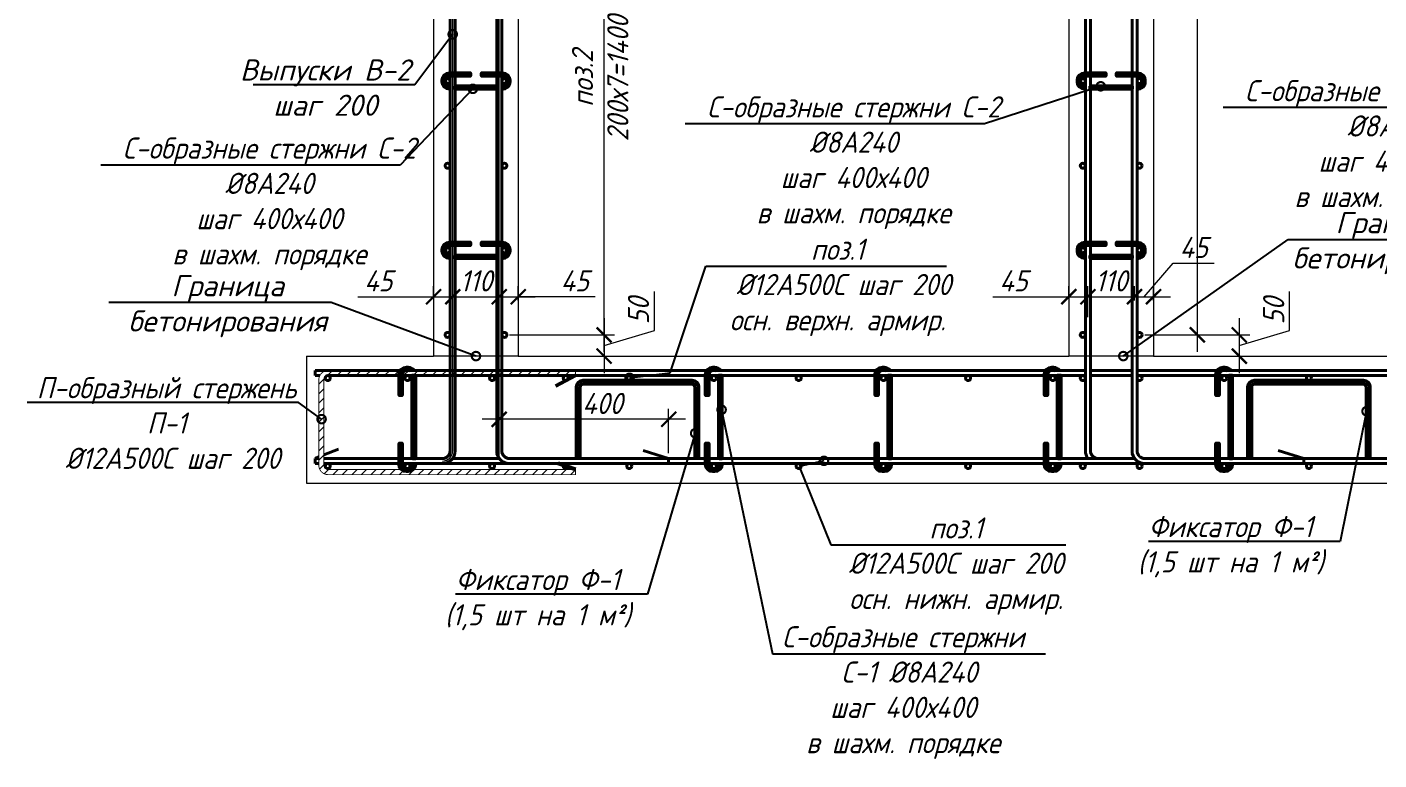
# Model space of a CAD drawing. Header units: millimetres. Extents: x 504091 to 2165846, y 135022 to 442887.
# Drawn here: x 899021 to 902213, y 244610 to 246342 of the extents above; entities that cross this region are included whole.
import ezdxf
from ezdxf import colors
from ezdxf.entities.mleader import LeaderData, LeaderLine
from ezdxf.math import Vec2, Vec3

# ---------------------------------------------------------------- set-up
doc = ezdxf.new("R2010")
doc.units = ezdxf.units.MM
doc.linetypes.add('X-OLP-WSS.OCOG$0$Zig-a-zig-ah', pattern=[0])
doc.layers.get('Defpoints').update_dxf_attribs({"color": 255})
doc.layers.add('!Defpoints', color=255, linetype='Continuous', lineweight=5, plot=False)
for name, color, linetype, lineweight in [('Арматура 12', 26, 'Continuous', 50), ('К_Арматура 8', 134, 'Continuous', 50), ('КР_Арматура 12', 174, 'Continuous', 40), ('Монолит тонкий', 204, 'Continuous', 9), ('ОПАЛУБКА', 32, 'Continuous', 30), ('Размер', 7, 'Continuous', 13), ('размеры', 7, 'Continuous', 9), ('Размеры КР', 164, 'Continuous', 9)]:
    doc.layers.add(name, color=color, linetype=linetype, lineweight=lineweight)
doc.styles.add('GOST 2.304_new', font='isocpeur.ttf', dxfattribs={"width": 0.9, "oblique": 15})
doc.dimstyles.new('SPDS 1_20', dxfattribs={"dimscale": 20, "dimtxt": 2.5, "dimasz": 1.77, "dimexe": 1.25, "dimexo": 0.625, "dimtad": 1, "dimdec": 0, "dimrnd": 0.001, "dimtxsty": 'GOST 2.304_new', "dimblk": 'ARCHTICK', "dimcen": 2.5, "dimdle": 2, "dimclrt": 256, "dimadec": 0, "dimazin": 2, "dimtfac": 0.75, "dimtdec": 0, "dimtmove": 1, "dimatfit": 3, "dimfxl": 0, "dimtolj": 1, "dimlwd": 9, "dimlwe": 9, "dimarcsym": 0})

# ---------------------------------------------------------------- blocks, each defined once
blk = doc.blocks.new('_DotSmall')
at = {"color": 0, "linetype": 'ByBlock', "lineweight": 35, "const_width": 0.5}
blk.add_lwpolyline([(-0.0625, 0, 1), (0.0625, 0, 1)], format="xyb", close=True, dxfattribs=at)
blk = doc.blocks.new('A$C433aea4c')
at = {"layer": 'К_Арматура 8', "ltscale": 40}
for p, q in [((98.2, 40.5), (356.2, 40.5)), ((98.2, 32.5), (356.2, 32.5)), ((83.2, 25.5), (83.2, -139.5)), ((91.2, 25.5), (91.2, -139.5)), ((363.2, 25.5), (363.2, -139.5)), ((371.2, 25.5), (371.2, -139.5))]:
    blk.add_line(p, q, dxfattribs=at)
blk.add_circle((87.2, -139.5), 4, dxfattribs=at)
for centre, radius, start, end in [((98.2, 25.5), 15, 90, 180), ((98.2, 25.5), 7, 90, 180), ((356.2, 25.5), 15, 0, 90), ((356.2, 25.5), 7, 0, 90), ((367.2, -139.5), 4, 180, 0)]:
    blk.add_arc(centre, radius, start, end, dxfattribs=at)
blk = doc.blocks.new('_ArchTick')
at = {"color": 0, "linetype": 'ByBlock', "const_width": 0.15}
blk.add_lwpolyline([(-0.5, -0.5), (0.5, 0.5)], dxfattribs=at)
blk = doc.blocks.new('*D1356')
at = {"layer": 'Defpoints', "color": 0, "lineweight": 20, "transparency": 16777216}
for p in [(900135.9, 245414.7), (900135.9, 245373.9), (900535.9, 245322.1)]:
    blk.add_point(p, dxfattribs=at)
at = {"layer": 'Размеры КР', "color": 0, "lineweight": 9, "transparency": 16777216}
for p, q in [((900135.9, 245386.4), (900135.9, 245439.7)), ((900535.9, 245334.6), (900535.9, 245439.7)), ((900575.9, 245414.7), (900095.9, 245414.7))]:
    blk.add_line(p, q, dxfattribs=at)
at = {"layer": 'Размеры КР', "color": 0, "lineweight": 9, "transparency": 16777216, "xscale": 35.4, "yscale": 35.4, "zscale": 35.4, "rotation": 180}
blk.add_blockref('_ArchTick', (900135.9, 245414.7), dxfattribs=at)
at = {"layer": 'Размеры КР', "color": 0, "lineweight": 9, "transparency": 16777216, "xscale": 35.4, "yscale": 35.4, "zscale": 35.4}
blk.add_blockref('_ArchTick', (900535.9, 245414.7), dxfattribs=at)
at = {"layer": 'Размеры КР', "lineweight": 20, "transparency": 16777216, "insert": (900379.4, 245452.2), "char_height": 50, "attachment_point": 5, "style": 'GOST 2.304_new'}
blk.add_mtext('\\A1;400', dxfattribs=at)
blk = doc.blocks.new('*D1373')
at = {"layer": 'Defpoints', "color": 0, "lineweight": 20, "transparency": 16777216}
for p in [(901526, 245704.4), (901480.9, 245688.5), (901526, 245643.4)]:
    blk.add_point(p, dxfattribs=at)
at = {"layer": 'Размеры КР', "color": 0, "lineweight": 9, "transparency": 16777216}
for p, q in [((901480.9, 245701), (901480.9, 245729.4)), ((901526, 245655.9), (901526, 245729.4)), ((901301.6, 245704.4), (901480.9, 245704.4)), ((901440.9, 245704.4), (901566, 245704.4))]:
    blk.add_line(p, q, dxfattribs=at)
at = {"layer": 'Размеры КР', "color": 0, "lineweight": 9, "transparency": 16777216, "xscale": 35.4, "yscale": 35.4, "zscale": 35.4, "rotation": 180}
blk.add_blockref('_ArchTick', (901480.9, 245704.4), dxfattribs=at)
at = {"layer": 'Размеры КР', "color": 0, "lineweight": 9, "transparency": 16777216, "xscale": 35.4, "yscale": 35.4, "zscale": 35.4}
blk.add_blockref('_ArchTick', (901526, 245704.4), dxfattribs=at)
at = {"layer": 'Размеры КР', "lineweight": 20, "transparency": 16777216, "insert": (901350.1, 245741.9), "char_height": 50, "attachment_point": 5, "style": 'GOST 2.304_new'}
blk.add_mtext('\\A1;45', dxfattribs=at)
blk = doc.blocks.new('*D1374')
at = {"layer": 'Defpoints', "color": 0, "lineweight": 20, "transparency": 16777216}
for p in [(901636, 245704.4), (901636, 245682.7), (901526, 245643.4)]:
    blk.add_point(p, dxfattribs=at)
at = {"layer": 'Размеры КР', "color": 0, "lineweight": 9, "transparency": 16777216}
for p, q in [((901526, 245655.9), (901526, 245729.4)), ((901636, 245695.2), (901636, 245729.4)), ((901486, 245704.4), (901676, 245704.4))]:
    blk.add_line(p, q, dxfattribs=at)
at = {"layer": 'Размеры КР', "color": 0, "lineweight": 9, "transparency": 16777216, "xscale": 35.4, "yscale": 35.4, "zscale": 35.4, "rotation": 180}
blk.add_blockref('_ArchTick', (901526, 245704.4), dxfattribs=at)
at = {"layer": 'Размеры КР', "color": 0, "lineweight": 9, "transparency": 16777216, "xscale": 35.4, "yscale": 35.4, "zscale": 35.4}
blk.add_blockref('_ArchTick', (901636, 245704.4), dxfattribs=at)
at = {"layer": 'Размеры КР', "lineweight": 20, "transparency": 16777216, "insert": (901581, 245741.9), "char_height": 50, "attachment_point": 5, "style": 'GOST 2.304_new'}
blk.add_mtext('\\A1;110', dxfattribs=at)
blk = doc.blocks.new('*D1375')
at = {"layer": 'Defpoints', "color": 0, "lineweight": 20, "transparency": 16777216}
for p in [(901680.9, 245704.4), (901636, 245682.7), (901680.9, 245682.7)]:
    blk.add_point(p, dxfattribs=at)
at = {"layer": 'Размеры КР', "color": 0, "lineweight": 9, "transparency": 16777216}
for p, q in [((901658.4, 245704.4), (901727.3, 245783.3)), ((901727.3, 245783.3), (901824.2, 245783.3)), ((901636, 245695.2), (901636, 245729.4)), ((901680.9, 245695.2), (901680.9, 245729.4)), ((901596, 245704.4), (901720.9, 245704.4))]:
    blk.add_line(p, q, dxfattribs=at)
at = {"layer": 'Размеры КР', "color": 0, "lineweight": 9, "transparency": 16777216, "xscale": 35.4, "yscale": 35.4, "zscale": 35.4, "rotation": 180}
blk.add_blockref('_ArchTick', (901636, 245704.4), dxfattribs=at)
at = {"layer": 'Размеры КР', "color": 0, "lineweight": 9, "transparency": 16777216, "xscale": 35.4, "yscale": 35.4, "zscale": 35.4}
blk.add_blockref('_ArchTick', (901680.9, 245704.4), dxfattribs=at)
at = {"layer": 'Размеры КР', "lineweight": 20, "transparency": 16777216, "insert": (901775.8, 245820.8), "char_height": 50, "attachment_point": 5, "style": 'GOST 2.304_new'}
blk.add_mtext('\\A1;45', dxfattribs=at)
blk = doc.blocks.new('*D1376')
at = {"layer": 'Defpoints', "color": 0, "lineweight": 20, "transparency": 16777216}
for p in [(901647.9, 247614.1), (901784.4, 247614.1), (901647.9, 245614.1)]:
    blk.add_point(p, dxfattribs=at)
at = {"layer": 'Размеры КР', "color": 0, "lineweight": 9, "transparency": 16777216}
for p, q in [((901784.4, 245574.1), (901784.4, 247654.1)), ((901660.4, 247614.1), (901809.4, 247614.1)), ((901660.4, 245614.1), (901809.4, 245614.1))]:
    blk.add_line(p, q, dxfattribs=at)
at = {"layer": 'Размеры КР', "color": 0, "lineweight": 9, "transparency": 16777216, "xscale": 35.4, "yscale": 35.4, "zscale": 35.4}
for p, rotation in [((901784.4, 247614.1), 90), ((901784.4, 245614.1), 270)]:
    blk.add_blockref('_ArchTick', p, dxfattribs=dict(at, rotation=rotation))
at = {"layer": 'Размеры КР', "lineweight": 20, "transparency": 16777216, "insert": (901780.2, 246594.7), "char_height": 50, "attachment_point": 5, "rotation": 90, "style": 'GOST 2.304_new'}
blk.add_mtext('\\A1;поз.3\\P200х10=2000', dxfattribs=at)
blk = doc.blocks.new('*D1377')
at = {"layer": 'Defpoints', "color": 0, "lineweight": 20, "transparency": 16777216}
for p in [(901705.6, 245614.1), (901705.6, 245564.1), (901883.4, 245564.1)]:
    blk.add_point(p, dxfattribs=at)
at = {"layer": 'Размеры КР', "color": 0, "lineweight": 9, "transparency": 16777216}
for p, q in [((902002.1, 245624.7), (902002.1, 245717.1)), ((901883.4, 245654.1), (901883.4, 245524.1)), ((901718.1, 245614.1), (901908.4, 245614.1)), ((901883.4, 245589.1), (902002.1, 245624.7)), ((901718.1, 245564.1), (901908.4, 245564.1))]:
    blk.add_line(p, q, dxfattribs=at)
at = {"layer": 'Размеры КР', "color": 0, "lineweight": 9, "transparency": 16777216, "xscale": 35.4, "yscale": 35.4, "zscale": 35.4}
for p, rotation in [((901883.4, 245614.1), 90), ((901883.4, 245564.1), 270)]:
    blk.add_blockref('_ArchTick', p, dxfattribs=dict(at, rotation=rotation))
at = {"layer": 'Размеры КР', "lineweight": 20, "transparency": 16777216, "insert": (901964.6, 245670.9), "char_height": 50, "attachment_point": 5, "rotation": 90, "style": 'GOST 2.304_new'}
blk.add_mtext('\\A1;50', dxfattribs=at)
blk = doc.blocks.new('*D1378')
at = {"layer": 'Defpoints', "color": 0, "lineweight": 20, "transparency": 16777216}
for p in [(900026, 245704.4), (899980.9, 245688.5), (900026, 245643.4)]:
    blk.add_point(p, dxfattribs=at)
at = {"layer": 'Размеры КР', "color": 0, "lineweight": 9, "transparency": 16777216}
for p, q in [((899980.9, 245701), (899980.9, 245729.4)), ((900026, 245655.9), (900026, 245729.4)), ((899801.6, 245704.4), (899980.9, 245704.4)), ((899940.9, 245704.4), (900066, 245704.4))]:
    blk.add_line(p, q, dxfattribs=at)
at = {"layer": 'Размеры КР', "color": 0, "lineweight": 9, "transparency": 16777216, "xscale": 35.4, "yscale": 35.4, "zscale": 35.4, "rotation": 180}
blk.add_blockref('_ArchTick', (899980.9, 245704.4), dxfattribs=at)
at = {"layer": 'Размеры КР', "color": 0, "lineweight": 9, "transparency": 16777216, "xscale": 35.4, "yscale": 35.4, "zscale": 35.4}
blk.add_blockref('_ArchTick', (900026, 245704.4), dxfattribs=at)
at = {"layer": 'Размеры КР', "lineweight": 20, "transparency": 16777216, "insert": (899850.1, 245741.9), "char_height": 50, "attachment_point": 5, "style": 'GOST 2.304_new'}
blk.add_mtext('\\A1;45', dxfattribs=at)
blk = doc.blocks.new('*D1379')
at = {"layer": 'Defpoints', "color": 0, "lineweight": 20, "transparency": 16777216}
for p in [(900136, 245704.4), (900136, 245682.7), (900026, 245643.4)]:
    blk.add_point(p, dxfattribs=at)
at = {"layer": 'Размеры КР', "color": 0, "lineweight": 9, "transparency": 16777216}
for p, q in [((900026, 245655.9), (900026, 245729.4)), ((900136, 245695.2), (900136, 245729.4)), ((899986, 245704.4), (900176, 245704.4))]:
    blk.add_line(p, q, dxfattribs=at)
at = {"layer": 'Размеры КР', "color": 0, "lineweight": 9, "transparency": 16777216, "xscale": 35.4, "yscale": 35.4, "zscale": 35.4, "rotation": 180}
blk.add_blockref('_ArchTick', (900026, 245704.4), dxfattribs=at)
at = {"layer": 'Размеры КР', "color": 0, "lineweight": 9, "transparency": 16777216, "xscale": 35.4, "yscale": 35.4, "zscale": 35.4}
blk.add_blockref('_ArchTick', (900136, 245704.4), dxfattribs=at)
at = {"layer": 'Размеры КР', "lineweight": 20, "transparency": 16777216, "insert": (900081, 245741.9), "char_height": 50, "attachment_point": 5, "style": 'GOST 2.304_new'}
blk.add_mtext('\\A1;110', dxfattribs=at)
blk = doc.blocks.new('*D1380')
at = {"layer": 'Defpoints', "color": 0, "lineweight": 20, "transparency": 16777216}
for p in [(900180.9, 245704.4), (900136, 245682.7), (900180.9, 245682.7)]:
    blk.add_point(p, dxfattribs=at)
at = {"layer": 'Размеры КР', "color": 0, "lineweight": 9, "transparency": 16777216}
for p, q in [((900136, 245695.2), (900136, 245729.4)), ((900180.9, 245695.2), (900180.9, 245729.4)), ((900096, 245704.4), (900220.9, 245704.4)), ((900362.6, 245704.4), (900180.9, 245704.4))]:
    blk.add_line(p, q, dxfattribs=at)
at = {"layer": 'Размеры КР', "color": 0, "lineweight": 9, "transparency": 16777216, "xscale": 35.4, "yscale": 35.4, "zscale": 35.4, "rotation": 180}
blk.add_blockref('_ArchTick', (900136, 245704.4), dxfattribs=at)
at = {"layer": 'Размеры КР', "color": 0, "lineweight": 9, "transparency": 16777216, "xscale": 35.4, "yscale": 35.4, "zscale": 35.4}
blk.add_blockref('_ArchTick', (900180.9, 245704.4), dxfattribs=at)
at = {"layer": 'Размеры КР', "lineweight": 20, "transparency": 16777216, "insert": (900314.1, 245741.9), "char_height": 50, "attachment_point": 5, "style": 'GOST 2.304_new'}
blk.add_mtext('\\A1;45', dxfattribs=at)
blk = doc.blocks.new('*D1381')
at = {"layer": 'Defpoints', "color": 0, "lineweight": 20, "transparency": 16777216}
for p in [(900147.9, 247014.1), (900383.4, 247014.1), (900147.9, 245614.1)]:
    blk.add_point(p, dxfattribs=at)
at = {"layer": 'Размеры КР', "color": 0, "lineweight": 9, "transparency": 16777216}
for p, q in [((900383.4, 245574.1), (900383.4, 247054.1)), ((900160.4, 247014.1), (900408.4, 247014.1)), ((900160.4, 245614.1), (900408.4, 245614.1))]:
    blk.add_line(p, q, dxfattribs=at)
at = {"layer": 'Размеры КР', "color": 0, "lineweight": 9, "transparency": 16777216, "xscale": 35.4, "yscale": 35.4, "zscale": 35.4}
for p, rotation in [((900383.4, 247014.1), 90), ((900383.4, 245614.1), 270)]:
    blk.add_blockref('_ArchTick', p, dxfattribs=dict(at, rotation=rotation))
at = {"layer": 'Размеры КР', "lineweight": 20, "transparency": 16777216, "insert": (900374.2, 246220.4), "char_height": 50, "attachment_point": 5, "rotation": 90, "style": 'GOST 2.304_new'}
blk.add_mtext('\\A1;поз.2\\P200х7=1400', dxfattribs=at)
blk = doc.blocks.new('*D1382')
at = {"layer": 'Defpoints', "color": 0, "lineweight": 20, "transparency": 16777216}
for p in [(900205.6, 245614.1), (900205.6, 245564.1), (900383.4, 245564.1)]:
    blk.add_point(p, dxfattribs=at)
at = {"layer": 'Размеры КР', "color": 0, "lineweight": 9, "transparency": 16777216}
for p, q in [((900502.1, 245624.7), (900502.1, 245717.1)), ((900383.4, 245654.1), (900383.4, 245524.1)), ((900218.1, 245614.1), (900408.4, 245614.1)), ((900383.4, 245589.1), (900502.1, 245624.7)), ((900218.1, 245564.1), (900408.4, 245564.1))]:
    blk.add_line(p, q, dxfattribs=at)
at = {"layer": 'Размеры КР', "color": 0, "lineweight": 9, "transparency": 16777216, "xscale": 35.4, "yscale": 35.4, "zscale": 35.4}
for p, rotation in [((900383.4, 245614.1), 90), ((900383.4, 245564.1), 270)]:
    blk.add_blockref('_ArchTick', p, dxfattribs=dict(at, rotation=rotation))
at = {"layer": 'Размеры КР', "lineweight": 20, "transparency": 16777216, "insert": (900464.6, 245670.9), "char_height": 50, "attachment_point": 5, "rotation": 90, "style": 'GOST 2.304_new'}
blk.add_mtext('\\A1;50', dxfattribs=at)

msp = doc.modelspace()

# ---------------------------------------------------------------- hatches: boundary and pattern name
at = {"layer": 'Размер', "lineweight": 13, "transparency": 33554687}
h = msp.add_hatch(dxfattribs=at)
h.set_pattern_fill('ANSI31', color=256, scale=5)
h.set_pattern_definition([(45, (-178367.413, -421553.468), (-11.22532015, 11.22532015), [])])
edge = h.paths.add_edge_path()
edge.add_line((899903.1461, 245530.0665), (899731.6818, 245530.0665))
edge.add_arc((899731.6818, 245508.1665), 21.9, 90, 180)
edge.add_line((899709.7818, 245508.1665), (899709.7818, 245305.8988))
edge.add_arc((899731.6818, 245305.8988), 21.9, 180, 270)
edge.add_line((899731.6818, 245283.9988), (900315.8838, 245283.9988))
edge.add_line((900315.8838, 245283.9988), (900315.8838, 245295.9988))
edge.add_line((900315.8838, 245295.9988), (899731.6818, 245295.9988))
edge.add_arc((899731.6818, 245305.8988), 9.9, 180, 270, ccw=False)
edge.add_line((899721.7818, 245305.8988), (899721.7818, 245508.1665))
edge.add_arc((899731.6818, 245508.1665), 9.9, 90, 180, ccw=False)
edge.add_line((899731.6818, 245518.0665), (899900.0687, 245518.0665))
edge.add_line((899906.0687, 245518.0665), (900315.8838, 245518.0665))
edge.add_line((900315.8838, 245518.0665), (900315.8838, 245530.0665))
edge.add_line((900315.8838, 245530.0665), (899912.3067, 245530.0665))

# ---------------------------------------------------------------- linework, layer by layer
at = {"layer": '!Defpoints', "lineweight": 15, "ltscale": 100}
for p, q in [((900025.907, 245340.0665), (900025.907, 247117.4378)), ((900135.907, 245320.0485), (900135.907, 247027.0934))]:
    msp.add_line(p, q, dxfattribs=at)
msp.add_arc((900001.907, 245340.0665), 24, 270, 0, dxfattribs=at)
at = {"layer": 'Арматура 12', "lineweight": 53, "ltscale": 20}
for p, q in [((900315.8838, 245518.0665), (900268.4576, 245493.2799)), ((900315.8838, 245295.9988), (900274.9706, 245310.0665))]:
    msp.add_line(p, q, dxfattribs=at)
for points in [[(900019.907, 246195.6541), (900018.407, 246195.6541, -0.414213562), (900001.907, 246212.1541), (900001.907, 246215.9994, -0.414213562), (900018.407, 246232.4994), (900067.3369, 246232.4994), (900067.3369, 246226.4994), (900018.407, 246226.4994, 0.414213562), (900007.907, 246215.9994), (900007.907, 246212.1541, 0.414213562), (900018.407, 246201.6541), (900019.907, 246201.6541)], [(900141.907, 246201.7597, 0.460305877), (900153.907, 246212.1541), (900153.907, 246215.9994, 0.414213562), (900143.407, 246226.4994), (900094.4914, 246226.4994), (900094.4914, 246232.4994), (900143.407, 246232.4994, -0.414213562), (900159.907, 246215.9994), (900159.907, 246212.1541, -0.441038441), (900141.907, 246195.7053, -0.242110317)], [(901519.907, 246195.6541), (901518.407, 246195.6541, -0.414213562), (901501.907, 246212.1541), (901501.907, 246215.9994, -0.414213562), (901518.407, 246232.4994), (901567.3369, 246232.4994), (901567.3369, 246226.4994), (901518.407, 246226.4994, 0.414213562), (901507.907, 246215.9994), (901507.907, 246212.1541, 0.414213562), (901518.407, 246201.6541), (901519.907, 246201.6541)], [(901641.907, 246201.7597, 0.460305877), (901653.907, 246212.1541), (901653.907, 246215.9994, 0.414213562), (901643.407, 246226.4994), (901594.4914, 246226.4994), (901594.4914, 246232.4994), (901643.407, 246232.4994, -0.414213562), (901659.907, 246215.9994), (901659.907, 246212.1541, -0.441038441), (901641.907, 246195.7053, -0.242110317)], [(900019.907, 245795.6541), (900018.407, 245795.6541, -0.414213562), (900001.907, 245812.1541), (900001.907, 245815.9994, -0.414213562), (900018.407, 245832.4994), (900067.3369, 245832.4994), (900067.3369, 245826.4994), (900018.407, 245826.4994, 0.414213562), (900007.907, 245815.9994), (900007.907, 245812.1541, 0.414213562), (900018.407, 245801.6541), (900019.907, 245801.6541)], [(900141.907, 245801.7597, 0.460305877), (900153.907, 245812.1541), (900153.907, 245815.9994, 0.414213562), (900143.407, 245826.4994), (900094.4914, 245826.4994), (900094.4914, 245832.4994), (900143.407, 245832.4994, -0.414213562), (900159.907, 245815.9994), (900159.907, 245812.1541, -0.441038441), (900141.907, 245795.7053, -0.242110317)], [(901519.907, 245795.6541), (901518.407, 245795.6541, -0.414213562), (901501.907, 245812.1541), (901501.907, 245815.9994, -0.414213562), (901518.407, 245832.4994), (901567.3369, 245832.4994), (901567.3369, 245826.4994), (901518.407, 245826.4994, 0.414213562), (901507.907, 245815.9994), (901507.907, 245812.1541, 0.414213562), (901518.407, 245801.6541), (901519.907, 245801.6541)], [(901641.907, 245801.7597, 0.460305877), (901653.907, 245812.1541), (901653.907, 245815.9994, 0.414213562), (901643.407, 245826.4994), (901594.4914, 245826.4994), (901594.4914, 245832.4994), (901643.407, 245832.4994, -0.414213562), (901659.907, 245815.9994), (901659.907, 245812.1541, -0.441038441), (901641.907, 245795.7053, -0.242110317)], [(899924.7262, 245530.0665, 0.106610568), (899920.4139, 245530.9704), (899916.5687, 245530.9704, 0.414213562), (899906.0687, 245520.4704), (899906.0687, 245471.5548), (899900.0687, 245471.5548), (899900.0687, 245520.4704, -0.414213562), (899916.5687, 245536.9704), (899920.4139, 245536.9704, -0.242110317), (899933.8476, 245530.0665, -0.242110317)], [(900648.7256, 245530.0665, 0.106610568), (900644.4133, 245530.9704), (900640.568, 245530.9704, 0.414213562), (900630.068, 245520.4704), (900630.068, 245471.5548), (900624.068, 245471.5548), (900624.068, 245520.4704, -0.414213562), (900640.568, 245536.9704), (900644.4133, 245536.9704, -0.242110317), (900657.847, 245530.0665, -0.242110317)], [(901048.7256, 245530.0665, 0.106610568), (901044.4133, 245530.9704), (901040.568, 245530.9704, 0.414213562), (901030.068, 245520.4704), (901030.068, 245471.5548), (901024.068, 245471.5548), (901024.068, 245520.4704, -0.414213562), (901040.568, 245536.9704), (901044.4133, 245536.9704, -0.242110317), (901057.847, 245530.0665, -0.242110317)], [(901448.7256, 245530.0665, 0.106610568), (901444.4133, 245530.9704), (901440.568, 245530.9704, 0.414213562), (901430.068, 245520.4704), (901430.068, 245471.5548), (901424.068, 245471.5548), (901424.068, 245520.4704, -0.414213562), (901440.568, 245536.9704), (901444.4133, 245536.9704, -0.242110317), (901457.847, 245530.0665, -0.242110317)], [(901853.7256, 245530.0665, 0.106610568), (901849.4133, 245530.9704), (901845.568, 245530.9704, 0.414213562), (901835.068, 245520.4704), (901835.068, 245471.5548), (901829.068, 245471.5548), (901829.068, 245520.4704, -0.414213562), (901845.568, 245536.9704), (901849.4133, 245536.9704, -0.242110317), (901862.847, 245530.0665, -0.242110317)], [(899936.9139, 245310.0665), (899936.9139, 245308.3104, -0.414213562), (899920.4139, 245291.8104), (899916.5687, 245291.8104, -0.414213562), (899900.0687, 245308.3104), (899900.0687, 245357.2403), (899906.0687, 245357.2403), (899906.0687, 245308.3104, 0.414213562), (899916.5687, 245297.8104), (899920.4139, 245297.8104, 0.414213562), (899930.9139, 245308.3104), (899930.9139, 245310.0665)], [(900660.9133, 245310.0665), (900660.9133, 245308.3104, -0.414213562), (900644.4133, 245291.8104), (900640.568, 245291.8104, -0.414213562), (900624.068, 245308.3104), (900624.068, 245357.2403), (900630.068, 245357.2403), (900630.068, 245308.3104, 0.414213562), (900640.568, 245297.8104), (900644.4133, 245297.8104, 0.414213562), (900654.9133, 245308.3104), (900654.9133, 245310.0665)], [(901060.9133, 245310.0665), (901060.9133, 245308.3104, -0.414213562), (901044.4133, 245291.8104), (901040.568, 245291.8104, -0.414213562), (901024.068, 245308.3104), (901024.068, 245357.2403), (901030.068, 245357.2403), (901030.068, 245308.3104, 0.414213562), (901040.568, 245297.8104), (901044.4133, 245297.8104, 0.414213562), (901054.9133, 245308.3104), (901054.9133, 245310.0665)], [(901460.9133, 245310.0665), (901460.9133, 245308.3104, -0.414213562), (901444.4133, 245291.8104), (901440.568, 245291.8104, -0.414213562), (901424.068, 245308.3104), (901424.068, 245357.2403), (901430.068, 245357.2403), (901430.068, 245308.3104, 0.414213562), (901440.568, 245297.8104), (901444.4133, 245297.8104, 0.414213562), (901454.9133, 245308.3104), (901454.9133, 245310.0665)], [(901865.9133, 245310.0665), (901865.9133, 245308.3104, -0.414213562), (901849.4133, 245291.8104), (901845.568, 245291.8104, -0.414213562), (901829.068, 245308.3104), (901829.068, 245357.2403), (901835.068, 245357.2403), (901835.068, 245308.3104, 0.414213562), (901845.568, 245297.8104), (901849.4133, 245297.8104, 0.414213562), (901859.9133, 245308.3104), (901859.9133, 245310.0665)]]:
    msp.add_lwpolyline(points, format="xyb", dxfattribs=at)
for points in [[(900031.907, 246201.6541), (900129.907, 246201.6541), (900129.907, 246195.6541), (900031.907, 246195.6541)], [(901531.907, 246201.6541), (901629.907, 246201.6541), (901629.907, 246195.6541), (901531.907, 246195.6541)], [(900031.907, 245801.6541), (900129.907, 245801.6541), (900129.907, 245795.6541), (900031.907, 245795.6541)], [(901531.907, 245801.6541), (901629.907, 245801.6541), (901629.907, 245795.6541), (901531.907, 245795.6541)], [(899930.9139, 245322.0665), (899930.9139, 245518.0665), (899936.9139, 245518.0665), (899936.9139, 245322.0665)], [(900654.9133, 245322.0665), (900654.9133, 245518.0665), (900660.9133, 245518.0665), (900660.9133, 245322.0665)], [(901054.9133, 245322.0665), (901054.9133, 245518.0665), (901060.9133, 245518.0665), (901060.9133, 245322.0665)], [(901454.9133, 245322.0665), (901454.9133, 245518.0665), (901460.9133, 245518.0665), (901460.9133, 245322.0665)], [(901859.9133, 245322.0665), (901859.9133, 245518.0665), (901865.9133, 245518.0665), (901865.9133, 245322.0665)]]:
    msp.add_lwpolyline(points, close=True, dxfattribs=at)
at = {"layer": 'Арматура 12', "lineweight": 53, "ltscale": 20, "const_width": 2}
msp.add_lwpolyline([(899903.1461, 245530.0665), (899731.6818, 245530.0665, 0.414213562), (899709.7818, 245508.1665), (899709.7818, 245305.8988, 0.414213562), (899731.6818, 245283.9988), (900315.8838, 245283.9988), (900315.8838, 245295.9988), (899731.6818, 245295.9988, -0.414213562), (899721.7818, 245305.8988), (899721.7818, 245508.1665, -0.414213562), (899731.6818, 245518.0665), (899900.0687, 245518.0665)], format="xyb", dxfattribs=at)
msp.add_lwpolyline([(899906.0687, 245518.0665), (900315.8838, 245518.0665), (900315.8838, 245530.0665), (899912.3067, 245530.0665)], dxfattribs=at)
at = {"layer": 'КР_Арматура 12', "ltscale": 12}
for p, q in [((899903.1461, 245530.0665), (899700.907, 245530.0665)), ((899700.907, 245530.0665), (899700.907, 245518.0665)), ((899712.1472, 245518.0665), (899700.907, 245518.0665)), ((899900.0687, 245518.0665), (899730.9036, 245518.0665)), ((900624.068, 245518.0665), (899906.0687, 245518.0665)), ((900627.1455, 245530.0665), (899912.3067, 245530.0665)), ((901519.907, 245518.0665), (900630.068, 245518.0665)), ((901519.907, 245530.0665), (900636.3061, 245530.0665)), ((901629.907, 245530.0665), (901531.907, 245530.0665)), ((901629.907, 245518.0665), (901531.907, 245518.0665)), ((902940.9225, 245530.0665), (901641.907, 245530.0665)), ((902940.9225, 245518.0665), (901641.907, 245518.0665)), ((899721.7818, 245330.4628), (899756.4914, 245344.4238)), ((900535.907, 245322.0665), (900475.3491, 245341.1991)), ((902035.907, 245322.0665), (901975.3491, 245341.1991)), ((899700.907, 245322.0665), (899709.7818, 245325.6361)), ((899709.7818, 245322.0665), (899700.907, 245322.0665)), ((899700.907, 245322.0665), (899700.907, 245310.0665)), ((899709.7818, 245310.0665), (899700.907, 245310.0665)), ((899900.0687, 245322.0665), (899721.7818, 245322.0665)), ((899900.0687, 245310.0665), (899721.7818, 245310.0665)), ((900001.907, 245322.0665), (899906.0687, 245322.0665)), ((900624.068, 245310.0665), (899906.0687, 245310.0665)), ((900135.907, 245322.0665), (900025.907, 245322.0665)), ((901526.017, 245322.0665), (900159.9069, 245322.0665)), ((902940.9225, 245310.0665), (900630.068, 245310.0665)), ((901635.907, 245322.0665), (901525.907, 245322.0665)), ((902705.907, 245322.0665), (901659.201, 245322.0665))]:
    msp.add_line(p, q, dxfattribs=at)
for points in [[(901526.017, 245322.0665, -0.16227766), (901520.017, 245340.0665), (901520.017, 247898.087, -0.414213562), (901552.017, 247930.087), (902014.1625, 247930.087)], [(901550.017, 245322.0665, -0.414213562), (901532.017, 245340.0665), (901532.017, 247898.087, -0.414213562), (901552.017, 247918.087), (901613.7889, 247918.087)], [(901660.0589, 245310.0665, -0.414213562), (901630.0589, 245340.0665), (901630.0589, 247898.087, -0.143192882), (901635.0991, 247915.3257, -0.143192882)], [(901660.0589, 245322.0665, -0.414213562), (901642.0589, 245340.0665), (901642.0589, 247898.087, -0.414213562), (901662.0589, 247918.087), (901938.3926, 247918.087)], [(900001.907, 245322.0665, 0.414213562), (900019.907, 245340.0665), (900019.907, 247102.605, -0.284079044), (900036.4906, 247129.4378), (901520.017, 247871.201)], [(901520.017, 247857.7846), (900048.4906, 247122.0214, 0.284079044), (900031.907, 247095.1886), (900031.907, 245340.0665, -0.414213562), (900001.907, 245310.0665)], [(901520.017, 247725.8566), (900146.4906, 247039.0934, 0.284079044), (900129.907, 247012.2606), (900129.907, 245340.0665, 0.414213562), (900159.907, 245310.0665)], [(900159.907, 245322.0665, -0.414213562), (900141.907, 245340.0665), (900141.907, 247004.8442, -0.284079044), (900158.4906, 247031.677), (901520.017, 247712.4402)]]:
    msp.add_lwpolyline(points, format="xyb", dxfattribs=at)
for points in [[(900535.907, 245322.0665), (900535.907, 245310.0665)], [(902035.907, 245322.0665), (902035.907, 245310.0665)]]:
    msp.add_lwpolyline(points, dxfattribs=at)
for centre in [(900013.907, 246214.0767), (900147.907, 246214.0767), (901513.907, 246214.0767), (901647.907, 246214.0767), (900013.907, 246014.0767), (900147.907, 246014.0767), (901513.907, 246014.0767), (901647.907, 246014.0767), (900013.907, 245814.0767), (900147.907, 245814.0767), (901513.907, 245814.0767), (901647.907, 245814.0767), (900013.907, 245614.0767), (900147.907, 245614.0767), (901513.907, 245614.0767), (901647.907, 245614.0767), (899730.907, 245512.0665), (899918.9077, 245512.0665), (900118.9077, 245512.0665), (900292.907, 245512.0665), (900442.907, 245512.0665), (900642.907, 245512.0665), (900842.907, 245512.0665), (901042.907, 245512.0665), (901242.907, 245512.0665), (901442.907, 245512.0665), (901513.907, 245512.0665), (901647.907, 245512.0665), (901847.907, 245512.0665), (902047.907, 245512.0665), (899730.907, 245304.0665), (899918.9077, 245304.0665), (900118.9077, 245304.0665), (900292.907, 245304.0665), (900442.907, 245304.0665), (900642.907, 245304.0665), (900842.907, 245304.0665), (901042.907, 245304.0665), (901242.907, 245304.0665), (901442.907, 245304.0665), (901513.907, 245304.0665), (901647.907, 245304.0665), (901847.907, 245304.0665), (902047.907, 245304.0665)]:
    msp.add_circle(centre, 6, dxfattribs=at)
at = {"layer": 'Монолит тонкий', "lineweight": 15, "ltscale": 100}
for p, q in [((901680.907, 247764.0767), (901680.907, 245564.0767)), ((901480.907, 247660.4622), (901480.907, 245564.0767)), ((900180.907, 247010.4622), (900180.907, 245564.0767)), ((899680.907, 245564.0767), (899980.907, 245564.0767)), ((899680.907, 245564.0767), (899680.907, 245264.0767)), ((900180.907, 245564.0767), (901480.907, 245564.0767)), ((901680.907, 245564.0767), (902660.907, 245564.0767)), ((899680.907, 245264.0767), (902960.9225, 245264.0767))]:
    msp.add_line(p, q, dxfattribs=at)
msp.add_lwpolyline([(901480.9225, 247964.0767), (901480.9225, 247884.0767), (901180.9225, 247884.0767), (901180.9225, 247734.0767), (900880.9225, 247734.0767), (900880.9225, 247584.0767), (900580.9225, 247584.0767), (900580.9225, 247434.0767), (900280.9225, 247434.0767), (900280.9225, 247284.0767), (899980.907, 247284.0767), (899980.907, 245564.0767)], dxfattribs=at)
at = {"layer": 'размеры', "linetype": 'X-OLP-WSS.OCOG$0$Zig-a-zig-ah', "ltscale": 0.005}
for p, q in [((900180.907, 245564.0767), (899980.907, 245564.0767)), ((901680.907, 245564.0767), (901480.907, 245564.0767))]:
    msp.add_line(p, q, dxfattribs=at)

# ---------------------------------------------------------------- block references
at = {"layer": 'ОПАЛУБКА', "ltscale": 50}
for p in [(900235.2913, 245465.6401), (901820.6774, 245465.6401)]:
    msp.add_blockref('A$C433aea4c', p, dxfattribs=at)

# ---------------------------------------------------------------- dimensions: what is measured, and where the dimension line sits
at = {"layer": 'Размеры КР', "lineweight": 20}
for base, p1, p2, text, picture, middle in [((901784.3888, 247614.0767), (901647.907, 245614.0767), (901647.907, 247614.0767), 'поз.3\\P200х10=<>', '*D1376', (901859.3888, 246594.6766)), ((900383.3706, 247014.0767), (900147.907, 245614.0767), (900147.907, 247014.0767), 'поз.2\\P200х7=<>', '*D1381', (900453.3671, 246220.4287))]:
    dim = msp.add_linear_dim(base=base, p1=p1, p2=p2, angle=90, text=text, dimstyle='SPDS 1_20', dxfattribs=at)
    dim.commit()
    dim.dimension.update_dxf_attribs({"geometry": picture, "text_midpoint": middle, "dimtype": 160})
for base, p1, p2, picture, middle in [((901680.907, 245704.3645), (901635.983, 245682.7012), (901680.907, 245682.7012), '*D1375', (901739.8241, 245783.2979)), ((900025.962, 245704.3645), (899980.907, 245688.4889), (900025.962, 245643.3545), '*D1378', (899850.0607, 245710.7954)), ((900180.907, 245704.3645), (900135.983, 245682.7012), (900180.907, 245682.7012), '*D1380', (900314.1192, 245708.8033)), ((901525.962, 245704.3645), (901480.907, 245688.4889), (901525.962, 245643.3545), '*D1373', (901350.0607, 245710.7954))]:
    dim = msp.add_linear_dim(base=base, p1=p1, p2=p2, dimstyle='SPDS 1_20', dxfattribs=at)
    dim.commit()
    dim.dimension.update_dxf_attribs({"geometry": picture, "text_midpoint": middle, "dimtype": 160})
for base, p1, p2, picture, middle in [((900135.983, 245704.3645), (900025.962, 245643.3545), (900135.983, 245682.7012), '*D1379', (900080.9725, 245741.8645)), ((901635.983, 245704.3645), (901525.962, 245643.3545), (901635.983, 245682.7012), '*D1374', (901580.9725, 245741.8645))]:
    dim = msp.add_linear_dim(base=base, p1=p1, p2=p2, dimstyle='SPDS 1_20', dxfattribs=at)
    dim.commit()
    dim.dimension.update_dxf_attribs({"geometry": picture, "text_midpoint": middle})
for base, p1, p2, picture, middle in [((900383.3706, 245564.0767), (900205.562, 245614.0767), (900205.562, 245564.0767), '*D1382', (900464.6206, 245637.2017)), ((901883.3706, 245564.0767), (901705.562, 245614.0767), (901705.562, 245564.0767), '*D1377', (901964.6206, 245637.2017))]:
    dim = msp.add_linear_dim(base=base, p1=p1, p2=p2, angle=90, dimstyle='SPDS 1_20', dxfattribs=at)
    dim.commit()
    dim.dimension.update_dxf_attribs({"geometry": picture, "text_midpoint": middle})
dim = msp.add_linear_dim(base=(900135.907, 245414.6675), p1=(900535.907, 245322.0665), p2=(900135.907, 245373.9305), angle=180, dimstyle='SPDS 1_20', dxfattribs=at)
dim.commit()
dim.dimension.update_dxf_attribs({"geometry": '*D1356', "text_midpoint": (900379.4265, 245414.6675), "dimtype": 160})

# ---------------------------------------------------------------- leaders
at = {"layer": 'Размер', "ltscale": 20}
ml = msp.add_multileader_mtext('Standard', dxfattribs=at)
ml.set_content('\\A1;{\\W1;Выпуски В-2\\Pшаг 200}', color=256, style='GOST 2.304_new')
ml.set_leader_properties()
ml.set_arrow_properties(name='DOTSMALL')
ml.build(insert=Vec2(0, 0))
ml.multileader.update_dxf_attribs({"text_left_attachment_type": 6, "text_right_attachment_type": 6, "dogleg_length": 4, "arrow_head_size": 40})
ctx = ml.context
ctx.base_point, ctx.char_height, ctx.arrow_head_size, ctx.landing_gap_size, ctx.plane_origin = Vec3(899521.6088, 246205.2673), 50, 40, 0, Vec3(855517.9812, 536879.0616)
ctx.left_attachment, ctx.right_attachment, ctx.text_align_type = 6, 6, 1
notes = []
notes.append((ctx, [(0, (1, 1, 0), (899936.4037, 246205.2673), (-1, 0), 8, [(0, [(900025.907, 246324.5498)], 0, [])])]))
ctx.mtext.insert, ctx.mtext.rotation, ctx.mtext.width, ctx.mtext.alignment, ctx.mtext.flow_direction = Vec3(899725.0063, 246265.2673), 6.283185307, 511.854399, 2, 5
ml = msp.add_multileader_mtext('Standard', dxfattribs=at)
ml.set_content('\\A1;С-образные стержни С-2 %%C8А240\\Pшаг 400х400\\Pв шахм. порядке ', color=256, style='GOST 2.304_new')
ml.set_leader_properties()
ml.set_arrow_properties(name='DOTSMALL')
ml.build(insert=Vec2(0, 0))
ml.multileader.update_dxf_attribs({"text_left_attachment_type": 6, "text_right_attachment_type": 6, "arrow_head_size": 40})
ctx = ml.context
ctx.base_point, ctx.char_height, ctx.arrow_head_size, ctx.landing_gap_size, ctx.plane_origin = Vec3(899291.9326, 246015.6374), 50, 40, 0, Vec3(897066.8631, 276062.508)
ctx.left_attachment, ctx.right_attachment, ctx.text_align_type = 6, 6, 1
notes.append((ctx, [(0, (1, 1, 0), (899901.8173, 246015.6374), (-1, 0), 8, [(1, [(900073.5194, 246195.6541)], 0, [])])]))
ctx.mtext.insert, ctx.mtext.rotation, ctx.mtext.width, ctx.mtext.alignment, ctx.mtext.flow_direction = Vec3(899592.8749, 246080.6374), 6.283185307, 691.770084, 2, 5
ml = msp.add_multileader_mtext('Standard', dxfattribs=at)
ml.set_content('\\A1;С-образные стержни С-2 %%C8А240\\Pшаг 400х400\\Pв шахм. порядке ', color=256, style='GOST 2.304_new')
ml.set_leader_properties()
ml.set_arrow_properties(name='DOTSMALL')
ml.build(insert=Vec2(0, 0))
ml.multileader.update_dxf_attribs({"text_left_attachment_type": 6, "text_right_attachment_type": 6, "arrow_head_size": 40})
ctx = ml.context
ctx.base_point, ctx.char_height, ctx.arrow_head_size, ctx.landing_gap_size, ctx.plane_origin = Vec3(900671.8043, 246112.9354), 50, 40, 0, Vec3(898446.7348, 276139.5898)
ctx.left_attachment, ctx.right_attachment, ctx.text_align_type = 6, 6, 1
notes.append((ctx, [(0, (1, 1, 0), (901281.689, 246112.9354), (-1, 0), 8, [(1, [(901556.2478, 246201.6541)], 0, [])])]))
ctx.mtext.insert, ctx.mtext.rotation, ctx.mtext.width, ctx.mtext.alignment, ctx.mtext.flow_direction = Vec3(900972.7466, 246177.9354), 6.283185307, 691.770084, 2, 5
ml = msp.add_multileader_mtext('Standard', dxfattribs=at)
ml.set_content('\\A1;С-образные стержни С-2 %%C8А240\\Pшаг 400х400\\Pв шахм. порядке ', color=256, style='GOST 2.304_new')
ml.set_leader_properties()
ml.set_arrow_properties(name='DOTSMALL')
ml.build(insert=Vec2(0, 0))
ml.multileader.update_dxf_attribs({"text_left_attachment_type": 6, "text_right_attachment_type": 6, "arrow_head_size": 40})
ctx = ml.context
ctx.base_point, ctx.char_height, ctx.arrow_head_size, ctx.landing_gap_size, ctx.plane_origin = Vec3(901941.8745, 246151.2454), 50, 40, 0, Vec3(899716.805, 276105.6161)
ctx.left_attachment, ctx.right_attachment, ctx.text_align_type = 6, 6, 1
notes.append((ctx, [(0, (1, 1, 0), (902551.7592, 246151.2454), (-1, 0), 8, [(1, [(902760.9226, 246198.6584)], 0, [])])]))
ctx.mtext.insert, ctx.mtext.rotation, ctx.mtext.width, ctx.mtext.alignment, ctx.mtext.flow_direction = Vec3(902242.8169, 246216.2454), 6.283185307, 691.770084, 2, 5
ml = msp.add_multileader_mtext('Standard', dxfattribs=at)
ml.set_content('\\A1;{\\W1;Граница бетонирования}', color=256, style='GOST 2.304_new')
ml.set_leader_properties()
ml.set_arrow_properties(name='DOTSMALL')
ml.build(insert=Vec2(0, 0))
ml.multileader.update_dxf_attribs({"text_left_attachment_type": 6, "text_right_attachment_type": 6, "dogleg_length": 4, "arrow_head_size": 40})
ctx = ml.context
ctx.base_point, ctx.char_height, ctx.arrow_head_size, ctx.landing_gap_size, ctx.plane_origin = Vec3(902006.8252, 245839.3996), 50, 40, 0, Vec3(857304.7907, 536563.2843)
ctx.left_attachment, ctx.right_attachment, ctx.text_align_type = 6, 6, 1
notes.append((ctx, [(1, (1, 1, 0), (901998.8252, 245839.3996), (1, 0), 8, [(0, [(901609.5026, 245564.0767)], 0, [])])]))
ctx.mtext.insert, ctx.mtext.rotation, ctx.mtext.width, ctx.mtext.alignment, ctx.mtext.flow_direction = Vec3(902243.5239, 245904.3996), 6.283185307, 511.854399, 2, 5
ml = msp.add_multileader_mtext('Standard', dxfattribs=at)
ml.set_content('\\A1;поз.1\\P %%C12А500С шаг 200\\Pосн. верхн. армир.', color=256, style='GOST 2.304_new')
ml.set_leader_properties()
ml.set_arrow_properties(name='DOTSMALL')
ml.build(insert=Vec2(0, 0))
ml.multileader.update_dxf_attribs({"text_left_attachment_type": 6, "text_right_attachment_type": 6, "arrow_head_size": 40})
ctx = ml.context
ctx.base_point, ctx.char_height, ctx.arrow_head_size, ctx.landing_gap_size, ctx.plane_origin = Vec3(900631.5131, 245776.4958), 50, 40, 0, Vec3(898242.8715, 275221.4673)
ctx.left_attachment, ctx.right_attachment, ctx.text_align_type = 6, 6, 1
notes.append((ctx, [(1, (1, 1, 0), (900623.5131, 245776.4958), (1, 0), 8, [(1, [(900443.3494, 245512.8043), (900539.7073, 245524.8043)], 0, [])])]))
ctx.mtext.insert, ctx.mtext.rotation, ctx.mtext.width, ctx.mtext.alignment, ctx.mtext.flow_direction = Vec3(900935.0068, 245841.4958), 6.283185307, 896.133701, 2, 5
ml = msp.add_multileader_mtext('Standard', dxfattribs=at)
ml.set_content('\\A1;{\\W1;Граница бетонирования}', color=256, style='GOST 2.304_new')
ml.set_leader_properties()
ml.set_arrow_properties(name='DOTSMALL')
ml.build(insert=Vec2(0, 0))
ml.multileader.update_dxf_attribs({"text_left_attachment_type": 6, "text_right_attachment_type": 6, "dogleg_length": 4, "arrow_head_size": 40})
ctx = ml.context
ctx.base_point, ctx.char_height, ctx.arrow_head_size, ctx.landing_gap_size, ctx.plane_origin = Vec3(899257.8621, 245690.5168), 50, 40, 0, Vec3(854555.8276, 536414.4015)
ctx.left_attachment, ctx.right_attachment, ctx.text_align_type = 6, 6, 1
notes.append((ctx, [(0, (1, 1, 0), (899739.2595, 245690.5168), (-1, 0), 8, [(0, [(900080.907, 245564.0767)], 0, [])])]))
ctx.mtext.insert, ctx.mtext.rotation, ctx.mtext.width, ctx.mtext.alignment, ctx.mtext.flow_direction = Vec3(899494.5608, 245755.5168), 6.283185307, 511.854399, 2, 5
ml = msp.add_multileader_mtext('Standard', dxfattribs=at)
ml.set_content('\\A1;П-образный стержень П-1\\P %%C12А500С шаг 200', color=256, style='GOST 2.304_new')
ml.set_leader_properties()
ml.set_arrow_properties(name='DOTSMALL')
ml.build(insert=Vec2(0, 0))
ml.multileader.update_dxf_attribs({"text_left_attachment_type": 6, "text_right_attachment_type": 6, "arrow_head_size": 40})
ctx = ml.context
ctx.base_point, ctx.char_height, ctx.arrow_head_size, ctx.landing_gap_size, ctx.plane_origin = Vec3(899047.0732, 245454.2909), 50, 40, 0, Vec3(897109.7875, 275159.5605)
ctx.left_attachment, ctx.right_attachment, ctx.text_align_type = 6, 6, 1
notes.append((ctx, [(0, (1, 1, 0), (899662.0605, 245454.2909), (-1, 0), 8, [(1, [(899716.305, 245415.1151)], 0, [])])]))
ctx.mtext.insert, ctx.mtext.rotation, ctx.mtext.width, ctx.mtext.alignment, ctx.mtext.flow_direction = Vec3(899350.5668, 245514.2909), 6.283185307, 627.027399, 2, 5
ml = msp.add_multileader_mtext('Standard', dxfattribs=at)
ml.set_content('\\A1;С-образные стержни\\P С-1 %%C8А240\\Pшаг 400х400\\Pв шахм. порядке ', color=256, style='GOST 2.304_new')
ml.set_leader_properties()
ml.set_arrow_properties(name='DOTSMALL')
ml.build(insert=Vec2(0, 0))
ml.multileader.update_dxf_attribs({"text_left_attachment_type": 6, "text_right_attachment_type": 6, "arrow_head_size": 40})
ctx = ml.context
ctx.base_point, ctx.char_height, ctx.arrow_head_size, ctx.landing_gap_size, ctx.plane_origin = Vec3(900788.7662, 244860.7297), 50, 40, 0, Vec3(898504.066, 275113.9552)
ctx.left_attachment, ctx.right_attachment, ctx.text_align_type = 6, 6, 1
notes.append((ctx, [(1, (1, 1, 0), (900780.7662, 244860.7297), (1, 0), 8, [(1, [(900660.9133, 245437.2985)], 0, [])])]))
ctx.mtext.insert, ctx.mtext.rotation, ctx.mtext.width, ctx.mtext.alignment, ctx.mtext.flow_direction = Vec3(901089.7085, 244925.7297), 6.283185307, 896.133701, 2, 5
ml = msp.add_multileader_mtext('Standard', dxfattribs=at)
ml.set_content('\\A1;Фиксатор Ф-1 \\P(1,5 шт на 1 м²)', color=256, style='GOST 2.304_new')
ml.set_leader_properties()
ml.set_arrow_properties(name='DOTSMALL')
ml.build(insert=Vec2(0, 0))
ml.multileader.update_dxf_attribs({"text_left_attachment_type": 6, "text_right_attachment_type": 6, "arrow_head_size": 40})
ctx = ml.context
ctx.base_point, ctx.char_height, ctx.arrow_head_size, ctx.landing_gap_size, ctx.plane_origin = Vec3(901612.1968, 245126.1621), 50, 40, 0, Vec3(900917.4554, 274376.6266)
ctx.left_attachment, ctx.right_attachment, ctx.text_align_type = 6, 6, 1
notes.append((ctx, [(0, (1, 1, 0), (902121.9149, 245126.1621), (-1, 0), 8, [(1, [(902183.8843, 245433.8244)], 0, [])])]))
ctx.mtext.insert, ctx.mtext.rotation, ctx.mtext.width, ctx.mtext.alignment, ctx.mtext.flow_direction = Vec3(901863.0558, 245186.1621), 6.283185307, 543.43425, 2, 5
ml = msp.add_multileader_mtext('Standard', dxfattribs=at)
ml.set_content('\\A1;Фиксатор Ф-1 \\P(1,5 шт на 1 м²)', color=256, style='GOST 2.304_new')
ml.set_leader_properties()
ml.set_arrow_properties(name='DOTSMALL')
ml.build(insert=Vec2(0, 0))
ml.multileader.update_dxf_attribs({"text_left_attachment_type": 6, "text_right_attachment_type": 6, "arrow_head_size": 40})
ctx = ml.context
ctx.base_point, ctx.char_height, ctx.arrow_head_size, ctx.landing_gap_size, ctx.plane_origin = Vec3(899975.9371, 245001.0937), 50, 40, 0, Vec3(899281.1956, 274251.5581)
ctx.left_attachment, ctx.right_attachment, ctx.text_align_type = 6, 6, 1
notes.append((ctx, [(0, (1, 1, 0), (900485.6551, 245001.0937), (-1, 0), 8, [(1, [(900598.4982, 245381.7096)], 0, [])])]))
ctx.mtext.insert, ctx.mtext.rotation, ctx.mtext.width, ctx.mtext.alignment, ctx.mtext.flow_direction = Vec3(900226.7961, 245061.0937), 6.283185307, 543.43425, 2, 5
ml = msp.add_multileader_mtext('Standard', dxfattribs=at)
ml.set_content('\\A1;поз.1\\P%%C12А500С шаг 200\\Pосн. нижн. армир.', color=256, style='GOST 2.304_new')
ml.set_leader_properties()
ml.set_arrow_properties(name='DOTSMALL')
ml.build(insert=Vec2(0, 0))
ml.multileader.update_dxf_attribs({"text_left_attachment_type": 6, "text_right_attachment_type": 6, "arrow_head_size": 40})
ctx = ml.context
ctx.base_point, ctx.char_height, ctx.arrow_head_size, ctx.landing_gap_size, ctx.plane_origin = Vec3(900927.0127, 245117.9471), 50, 40, 0, Vec3(898796.6971, 274175.6852)
ctx.left_attachment, ctx.right_attachment, ctx.text_align_type = 6, 6, 1
notes.append((ctx, [(1, (1, 1, 0), (900919.0127, 245117.9471), (1, 0), 8, [(0, [(900902.6014, 245316.5237), (900844.2355, 245303.4757)], 0, [])])]))
ctx.mtext.insert, ctx.mtext.rotation, ctx.mtext.width, ctx.mtext.alignment, ctx.mtext.flow_direction = Vec3(901214.7564, 245182.9471), 6.283185307, 821.237763, 2, 5
for ctx, leaders in notes:
    for number, flags, end, landing, length, lines in leaders:
        leader = LeaderData()
        leader.index, (leader.has_last_leader_line, leader.has_dogleg_vector, leader.attachment_direction) = number, flags
        leader.last_leader_point, leader.dogleg_vector, leader.dogleg_length = Vec3(end), Vec3(landing), length
        for number, points, colour, breaks in lines:
            line = LeaderLine()
            line.index, line.vertices, line.color, line.breaks = number, Vec3.list(points), colors.encode_raw_color(colour), breaks
            leader.lines.append(line)
        ctx.leaders.append(leader)

doc.saveas('drawing.dxf')
